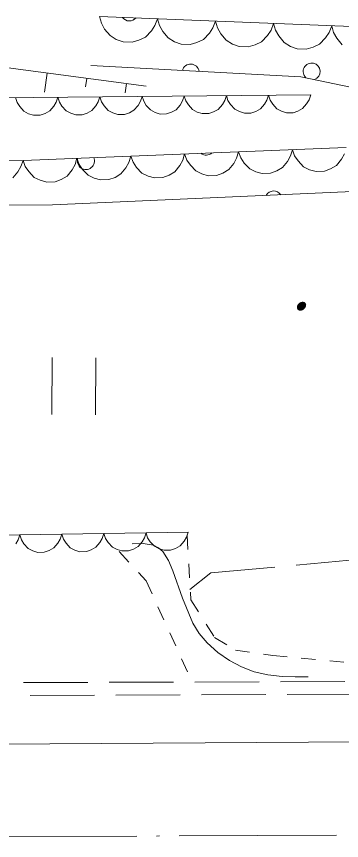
# Model space of a CAD drawing. Units: millimetres, scale not verified. Extents: x 40000 to 680000, y 20000 to 380000.
# Drawn here: x 400362 to 411743, y 277295 to 306143 of the extents above; entities that cross this region are included whole.
import ezdxf
from ezdxf.enums import TextEntityAlignment as Align

# ---------------------------------------------------------------- set-up
doc = ezdxf.new("R2010")
doc.units = ezdxf.units.MM
doc.header["$LTSCALE"] = 1000
for name, pattern in [('USER1', [1, 0.5, -0.5]), ('USER2', [3, 2.25, -0.75]), ('USER4', [7.000001, 5.508197, -0.688525, 0.114754, -0.688525])]:
    doc.linetypes.add(name, pattern=pattern)
doc.layers.add('S-BGD', color=1, linetype='Continuous', lineweight=13)
doc.layers.add('S-BMK', color=3, linetype='USER4', lineweight=13)
doc.styles.add('ＭＳ ゴシック', font='')
doc.styles.get('ＭＳ ゴシック').set_extended_font_data('MS Gothic')

msp = doc.modelspace()

# ---------------------------------------------------------------- linework, layer by layer
at = {"layer": 'S-BGD'}
for p, q in [((403267, 306143), (413431, 305737)), ((403267, 306143), (403334, 305906)), ((403334, 305906), (403448, 305703)), ((405084, 305638), (405209, 305832)), ((405209, 305832), (405300, 306062)), ((405300, 306062), (405367, 305825)), ((405367, 305825), (405481, 305622)), ((407242, 305750), (407332, 305981)), ((407332, 305981), (407399, 305744)), ((409274, 305669), (409365, 305900)), ((409365, 305900), (409432, 305663)), ((411307, 305588), (411398, 305818)), ((411398, 305818), (411465, 305582)), ((403448, 305703), (403637, 305472)), ((404877, 305422), (405084, 305638)), ((405481, 305622), (405670, 305391)), ((406910, 305341), (407117, 305557)), ((407117, 305557), (407242, 305750)), ((407399, 305744), (407513, 305541)), ((407513, 305541), (407703, 305310)), ((409150, 305476), (409274, 305669)), ((409432, 305663), (409546, 305460)), ((411182, 305394), (411307, 305588)), ((411465, 305582), (411579, 305379)), ((403637, 305472), (403856, 305341)), ((403856, 305341), (404092, 305255)), ((404092, 305255), (404407, 305243)), ((404407, 305243), (404649, 305309)), ((404649, 305309), (404877, 305422)), ((405670, 305391), (405889, 305260)), ((405889, 305260), (406124, 305174)), ((406440, 305161), (406681, 305228)), ((406681, 305228), (406910, 305341)), ((407703, 305310), (407921, 305179)), ((408714, 305147), (408943, 305260)), ((408943, 305260), (409150, 305476)), ((409546, 305460), (409735, 305228)), ((409735, 305228), (409954, 305097)), ((410975, 305179), (411182, 305394)), ((411579, 305379), (411768, 305147)), ((406124, 305174), (406440, 305161)), ((407921, 305179), (408157, 305093)), ((408157, 305093), (408472, 305080)), ((408472, 305080), (408714, 305147)), ((409954, 305097), (410190, 305012)), ((410190, 305012), (410505, 304999)), ((410505, 304999), (410747, 305066)), ((410747, 305066), (410975, 305179)), ((397963, 304619), (404906, 303702)), ((410319, 304033), (402969, 304422)), ((401434, 304160), (401346, 303490)), ((402823, 303977), (402784, 303680)), ((404212, 303793), (404170, 303473)), ((414793, 303087), (410319, 304033)), ((388523, 303188), (410663, 303399)), ((400331, 303301), (400388, 303132)), ((401749, 303145), (401807, 303315)), ((401807, 303315), (401864, 303146)), ((403225, 303159), (403283, 303329)), ((403283, 303329), (403340, 303160)), ((404701, 303173), (404759, 303343)), ((404759, 303343), (404816, 303174)), ((406177, 303187), (406235, 303357)), ((406235, 303357), (406292, 303188)), ((407570, 303056), (407653, 303201)), ((407653, 303201), (407711, 303371)), ((407711, 303371), (407768, 303202)), ((407768, 303202), (407858, 303059)), ((409046, 303070), (409129, 303215)), ((409129, 303215), (409187, 303385)), ((409187, 303385), (409244, 303216)), ((409244, 303216), (409334, 303073)), ((410522, 303084), (410605, 303229)), ((410605, 303229), (410663, 303399)), ((400388, 303132), (400478, 302988)), ((400478, 302988), (400623, 302828)), ((401524, 302836), (401666, 303000)), ((401666, 303000), (401749, 303145)), ((401864, 303146), (401954, 303003)), ((401954, 303003), (402099, 302842)), ((403000, 302850), (403142, 303014)), ((403142, 303014), (403225, 303159)), ((403340, 303160), (403430, 303017)), ((403430, 303017), (403575, 302856)), ((404476, 302864), (404618, 303028)), ((404618, 303028), (404701, 303173)), ((404816, 303174), (404906, 303031)), ((404906, 303031), (405051, 302870)), ((405952, 302878), (406094, 303042)), ((406094, 303042), (406177, 303187)), ((406292, 303188), (406382, 303045)), ((406382, 303045), (406527, 302884)), ((407428, 302892), (407570, 303056)), ((407858, 303059), (408003, 302898)), ((408742, 302816), (408904, 302906)), ((408904, 302906), (409046, 303070)), ((409334, 303073), (409479, 302912)), ((409479, 302912), (409642, 302825)), ((410218, 302830), (410380, 302920)), ((410380, 302920), (410522, 303084)), ((400623, 302828), (400786, 302740)), ((400786, 302740), (400960, 302687)), ((400960, 302687), (401189, 302689)), ((401189, 302689), (401362, 302746)), ((401362, 302746), (401524, 302836)), ((402099, 302842), (402262, 302755)), ((402262, 302755), (402436, 302701)), ((402436, 302701), (402665, 302703)), ((402665, 302703), (402838, 302760)), ((402838, 302760), (403000, 302850)), ((403575, 302856), (403738, 302769)), ((403738, 302769), (403912, 302715)), ((403912, 302715), (404141, 302717)), ((404141, 302717), (404314, 302774)), ((404314, 302774), (404476, 302864)), ((405051, 302870), (405214, 302783)), ((405214, 302783), (405388, 302729)), ((405388, 302729), (405617, 302731)), ((405617, 302731), (405790, 302788)), ((405790, 302788), (405952, 302878)), ((406527, 302884), (406690, 302797)), ((406690, 302797), (406864, 302743)), ((406864, 302743), (407093, 302745)), ((407093, 302745), (407266, 302802)), ((407266, 302802), (407428, 302892)), ((408003, 302898), (408166, 302811)), ((408166, 302811), (408340, 302757)), ((408340, 302757), (408569, 302759)), ((408569, 302759), (408742, 302816)), ((409642, 302825), (409816, 302771)), ((409816, 302771), (410045, 302773)), ((410045, 302773), (410218, 302830)), ((400591, 301105), (411909, 301554)), ((409956, 301259), (410022, 301479)), ((410022, 301479), (410102, 301265)), ((402411, 300960), (402478, 301180)), ((402478, 301180), (402557, 300966)), ((404297, 301035), (404364, 301255)), ((404364, 301255), (404443, 301041)), ((406183, 301110), (406250, 301329)), ((406250, 301329), (406329, 301115)), ((407968, 300996), (408069, 301184)), ((408069, 301184), (408136, 301404)), ((408136, 301404), (408216, 301190)), ((408216, 301190), (408336, 301011)), ((409854, 301071), (409956, 301259)), ((410102, 301265), (410222, 301085)), ((411741, 301146), (411842, 301334)), ((387552, 300954), (400591, 301105)), ((400414, 300707), (400519, 300890)), ((400519, 300890), (400591, 301105)), ((400591, 301105), (400671, 300891)), ((400671, 300891), (400791, 300712)), ((402310, 300772), (402411, 300960)), ((402557, 300966), (402677, 300786)), ((404196, 300847), (404297, 301035)), ((404443, 301041), (404564, 300861)), ((405906, 300707), (406082, 300921)), ((406082, 300921), (406183, 301110)), ((406329, 301115), (406450, 300936)), ((406450, 300936), (406642, 300736)), ((407793, 300781), (407968, 300996)), ((408336, 301011), (408528, 300810)), ((409679, 300856), (409854, 301071)), ((410222, 301085), (410414, 300885)), ((410414, 300885), (410626, 300780)), ((411362, 300809), (411565, 300931)), ((411565, 300931), (411741, 301146)), ((400235, 300500), (400414, 300707)), ((400791, 300712), (400983, 300511)), ((402134, 300557), (402310, 300772)), ((402677, 300786), (402869, 300586)), ((403817, 300510), (404020, 300632)), ((404020, 300632), (404196, 300847)), ((404564, 300861), (404756, 300661)), ((404756, 300661), (404968, 300556)), ((405703, 300585), (405906, 300707)), ((406642, 300736), (406854, 300631)), ((406854, 300631), (407078, 300569)), ((407371, 300580), (407590, 300660)), ((407590, 300660), (407793, 300781)), ((408528, 300810), (408740, 300706)), ((408740, 300706), (408965, 300644)), ((408965, 300644), (409257, 300655)), ((409257, 300655), (409476, 300735)), ((409476, 300735), (409679, 300856)), ((410626, 300780), (410851, 300718)), ((410851, 300718), (411143, 300730)), ((411143, 300730), (411362, 300809)), ((400983, 300511), (401195, 300407)), ((401195, 300407), (401420, 300345)), ((401420, 300345), (401712, 300356)), ((401712, 300356), (401931, 300436)), ((401931, 300436), (402134, 300557)), ((402869, 300586), (403081, 300481)), ((403081, 300481), (403306, 300419)), ((403306, 300419), (403598, 300431)), ((403598, 300431), (403817, 300510)), ((404968, 300556), (405192, 300494)), ((405192, 300494), (405484, 300506)), ((405484, 300506), (405703, 300585)), ((407078, 300569), (407371, 300580)), ((416556, 300205), (401619, 299548)), ((401619, 299548), (387432, 299462)), ((401609, 294204), (401597, 292204)), ((403132, 292195), (403144, 294195)), ((388679, 287795), (406371, 288090)), ((400418, 287821), (400474, 287992)), ((400474, 287992), (400532, 287823)), ((401892, 287846), (401948, 288016)), ((401948, 288016), (402006, 287848)), ((403366, 287870), (403422, 288041)), ((403422, 288041), (403481, 287872)), ((404841, 287895), (404897, 288065)), ((404897, 288065), (404955, 287897)), ((406233, 287774), (406315, 287919)), ((406315, 287919), (406371, 288090)), ((400335, 287676), (400418, 287821)), ((400532, 287823), (400623, 287681)), ((400623, 287681), (400769, 287521)), ((401669, 287536), (401810, 287701)), ((401810, 287701), (401892, 287846)), ((402006, 287848), (402097, 287705)), ((402097, 287705), (402244, 287546)), ((403143, 287561), (403284, 287725)), ((403284, 287725), (403366, 287870)), ((403481, 287872), (403571, 287730)), ((403571, 287730), (403718, 287570)), ((404413, 287684), (404802, 287689)), ((404617, 287585), (404758, 287750)), ((404758, 287750), (404841, 287895)), ((404802, 287689), (405155, 287635)), ((404955, 287897), (405046, 287755)), ((405046, 287755), (405192, 287595)), ((405155, 287635), (405339, 287547)), ((406092, 287610), (406233, 287774)), ((400769, 287521), (400933, 287435)), ((400933, 287435), (401107, 287383)), ((401107, 287383), (401336, 287387)), ((401336, 287387), (401508, 287445)), ((401508, 287445), (401669, 287536)), ((402244, 287546), (402407, 287460)), ((402407, 287460), (402581, 287407)), ((402581, 287407), (402810, 287411)), ((402810, 287411), (402982, 287469)), ((402982, 287469), (403143, 287561)), ((403718, 287570), (403882, 287484)), ((403882, 287484), (404056, 287432)), ((404056, 287432), (404284, 287436)), ((404284, 287436), (404456, 287494)), ((404456, 287494), (404617, 287585)), ((405192, 287595), (405356, 287509)), ((405339, 287547), (405491, 287408)), ((405356, 287509), (405530, 287457)), ((405491, 287408), (405685, 287100)), ((405530, 287457), (405758, 287460)), ((405758, 287460), (405931, 287519)), ((405931, 287519), (406092, 287610)), ((405685, 287100), (405840, 286736)), ((405840, 286736), (406171, 285784)), ((406171, 285784), (406541, 284901)), ((406541, 284901), (406764, 284544)), ((406764, 284544), (407044, 284210)), ((407044, 284210), (407411, 283881)), ((407411, 283881), (407817, 283599)), ((407817, 283599), (408241, 283371)), ((408241, 283371), (408687, 283201)), ((408687, 283201), (409168, 283091)), ((409168, 283091), (409663, 283040)), ((409663, 283040), (410115, 283028)), ((410115, 283028), (410580, 283031)), ((396273, 280647), (456807, 281039))]:
    msp.add_line(p, q, dxfattribs=at)
at = {"layer": 'S-BGD', "linetype": 'USER1'}
for p, q in [((406335, 287983), (406467, 285720)), ((403960, 287413), (404902, 286386)), ((404902, 286386), (406415, 283056)), ((406467, 285720), (407299, 284401)), ((407299, 284401), (408026, 283959)), ((408026, 283959), (409338, 283768)), ((409338, 283768), (411891, 283534))]:
    msp.add_line(p, q, dxfattribs=at)
at = {"layer": 'S-BGD', "linetype": 'USER2'}
for p, q in [((411657, 287075), (416112, 287523)), ((407166, 286664), (411657, 287075)), ((406433, 286085), (407166, 286664)), ((355610, 282666), (442098, 282968)), ((442090, 282518), (355612, 282216))]:
    msp.add_line(p, q, dxfattribs=at)
at = {"layer": 'S-BGD'}
for centre, start, end in [((404319, 306283), 215.3116, 320.1135), ((406458, 304180), 8.0715, 165.8687), ((410700, 304215), 288.7147, 227.4092), ((402793, 301082), 160.6622, 23.8777), ((407005, 301589), 232.6175, 311.9224), ((409365, 299737), 33.0665, 151.9666)]:
    msp.add_arc(centre, 298, start, end, dxfattribs=at)
at = {"layer": 'S-BMK'}
msp.add_line((364063, 277295), (463577, 277677), dxfattribs=at)

# ---------------------------------------------------------------- texts
at = {"layer": 'S-BGD', "style": 'ＭＳ ゴシック', "oblique": 15}
msp.add_text('・', height=1100, dxfattribs=at).set_placement((409439, 295099), align=Align.BOTTOM_LEFT)

doc.saveas('drawing.dxf')
